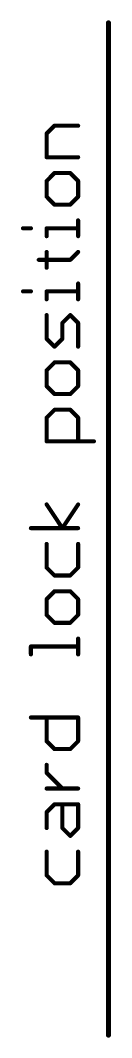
# Model space of a CAD drawing. Extents: x -22 to 85, y -18 to 35.
# Drawn here: x 43.59 to 45.82, y 3.45 to 28.57 of the extents above; entities that cross this region are included whole.
import ezdxf

# ---------------------------------------------------------------- set-up
doc = ezdxf.new("R2010")
doc.units = 0
doc.layers.add('51', color=53, linetype='CONTINUOUS')

msp = doc.modelspace()

# ---------------------------------------------------------------- linework, layer by layer
at = {"layer": '51'}
for points, const_width in [([(45.76, 28.51), (45.76, 3.51)], 0.127), ([(44.2296, 25.7762), (44.4245, 25.9711)], 0.1016), ([(44.4245, 25.9711), (45.0092, 25.9711)], 0.1016), ([(44.2296, 25.1915), (44.2296, 25.7762)], 0.1016), ([(45.0092, 25.1915), (44.2296, 25.1915)], 0.1016), ([(44.4245, 24.8017), (44.2296, 24.6068)], 0.1016), ([(44.2296, 24.6068), (44.2296, 24.217)], 0.1016), ([(44.8143, 24.8017), (44.4245, 24.8017)], 0.1016), ([(45.0092, 24.6068), (44.8143, 24.8017)], 0.1016), ([(45.0092, 24.217), (45.0092, 24.6068)], 0.1016), ([(44.2296, 24.217), (44.4245, 24.0221)], 0.1016), ([(44.8143, 24.0221), (45.0092, 24.217)], 0.1016), ([(44.4245, 24.0221), (44.8143, 24.0221)], 0.1016), ([(45.0092, 23.2426), (45.0092, 23.6324)], 0.1016), ([(43.6449, 23.4375), (43.8398, 23.4375)], 0.1016), ([(44.2296, 23.2426), (44.2296, 23.4375)], 0.1016), ([(44.2296, 23.4375), (45.0092, 23.4375)], 0.1016), ([(44.2296, 22.463), (44.2296, 22.8528)], 0.1016), ([(44.8143, 22.6579), (45.0092, 22.8528)], 0.1016), ([(44.0347, 22.6579), (44.8143, 22.6579)], 0.1016), ([(45.0092, 21.6834), (45.0092, 22.0732)], 0.1016), ([(43.6449, 21.8783), (43.8398, 21.8783)], 0.1016), ([(44.2296, 21.6834), (44.2296, 21.8783)], 0.1016), ([(44.2296, 21.8783), (45.0092, 21.8783)], 0.1016), ([(44.2296, 20.7089), (44.2296, 21.2936)], 0.1016), ([(44.8143, 21.2936), (44.6194, 21.0987)], 0.1016), ([(44.6194, 21.0987), (44.6194, 20.7089)], 0.1016), ([(45.0092, 21.0987), (44.8143, 21.2936)], 0.1016), ([(45.0092, 20.514), (45.0092, 21.0987)], 0.1016), ([(44.4245, 20.514), (44.2296, 20.7089)], 0.1016), ([(44.6194, 20.7089), (44.4245, 20.514)], 0.1016), ([(44.4245, 20.1242), (44.2296, 19.9293)], 0.1016), ([(44.8143, 20.1242), (44.4245, 20.1242)], 0.1016), ([(45.0092, 19.9293), (44.8143, 20.1242)], 0.1016), ([(44.2296, 19.9293), (44.2296, 19.5395)], 0.1016), ([(45.0092, 19.5395), (45.0092, 19.9293)], 0.1016), ([(44.2296, 19.5395), (44.4245, 19.3446)], 0.1016), ([(44.4245, 19.3446), (44.8143, 19.3446)], 0.1016), ([(44.8143, 19.3446), (45.0092, 19.5395)], 0.1016), ([(44.2296, 18.7599), (44.4245, 18.9548)], 0.1016), ([(44.4245, 18.9548), (44.8143, 18.9548)], 0.1016), ([(44.8143, 18.9548), (45.0092, 18.7599)], 0.1016), ([(44.2296, 18.1752), (44.2296, 18.7599)], 0.1016), ([(45.0092, 18.7599), (45.0092, 18.1752)], 0.1016), ([(45.399, 18.1752), (44.2296, 18.1752)], 0.1016), ([(44.6194, 16.0313), (44.2296, 16.616)], 0.1016), ([(45.0092, 16.616), (44.6194, 16.0313)], 0.1016), ([(45.0092, 16.0313), (43.8398, 16.0313)], 0.1016), ([(44.2296, 15.6415), (44.2296, 15.0568)], 0.1016), ([(45.0092, 15.0568), (45.0092, 15.6415)], 0.1016), ([(44.2296, 15.0568), (44.4245, 14.8619)], 0.1016), ([(44.8143, 14.8619), (45.0092, 15.0568)], 0.1016), ([(44.4245, 14.8619), (44.8143, 14.8619)], 0.1016), ([(44.4245, 14.4721), (44.2296, 14.2772)], 0.1016), ([(44.2296, 14.2772), (44.2296, 13.8874)], 0.1016), ([(44.8143, 14.4721), (44.4245, 14.4721)], 0.1016), ([(45.0092, 14.2772), (44.8143, 14.4721)], 0.1016), ([(45.0092, 13.8874), (45.0092, 14.2772)], 0.1016), ([(44.2296, 13.8874), (44.4245, 13.6925)], 0.1016), ([(44.8143, 13.6925), (45.0092, 13.8874)], 0.1016), ([(44.4245, 13.6925), (44.8143, 13.6925)], 0.1016), ([(45.0092, 12.9129), (45.0092, 13.3027)], 0.1016), ([(43.8398, 12.9129), (43.8398, 13.1078)], 0.1016), ([(43.8398, 13.1078), (45.0092, 13.1078)], 0.1016), ([(43.8398, 11.3537), (45.0092, 11.3537)], 0.1016), ([(44.2296, 10.769), (44.2296, 11.3537)], 0.1016), ([(45.0092, 11.3537), (45.0092, 10.769)], 0.1016), ([(44.4245, 10.5741), (44.2296, 10.769)], 0.1016), ([(45.0092, 10.769), (44.8143, 10.5741)], 0.1016), ([(44.8143, 10.5741), (44.4245, 10.5741)], 0.1016), ([(44.2296, 9.9894), (44.2296, 10.1843)], 0.1016), ([(44.6194, 9.5996), (44.2296, 9.9894)], 0.1016), ([(45.0092, 9.5996), (44.2296, 9.5996)], 0.1016), ([(44.2296, 9.0149), (44.4245, 9.2098)], 0.1016), ([(44.2296, 8.6251), (44.2296, 9.0149)], 0.1016), ([(44.4245, 9.2098), (45.0092, 9.2098)], 0.1016), ([(44.6194, 8.6251), (44.6194, 9.2098)], 0.1016), ([(45.0092, 9.2098), (45.0092, 8.6251)], 0.1016), ([(44.8143, 8.4302), (44.6194, 8.6251)], 0.1016), ([(45.0092, 8.6251), (44.8143, 8.4302)], 0.1016), ([(44.2296, 8.0404), (44.2296, 7.4557)], 0.1016), ([(45.0092, 7.4557), (45.0092, 8.0404)], 0.1016), ([(44.2296, 7.4557), (44.4245, 7.2608)], 0.1016), ([(44.4245, 7.2608), (44.8143, 7.2608)], 0.1016), ([(44.8143, 7.2608), (45.0092, 7.4557)], 0.1016)]:
    msp.add_lwpolyline(points, dxfattribs=dict(at, const_width=const_width))
for points, const_width in [([(45.7918, 28.51, 1), (45.7283, 28.51)], 0.0635), ([(44.4245, 25.9965, 1), (44.4245, 25.9457)], 0.0508), ([(44.4425, 25.9532, 1), (44.4065, 25.9891)], 0.0508), ([(45.0092, 25.9457, 1), (45.0092, 25.9965)], 0.0508), ([(44.255, 25.7762, 1), (44.2042, 25.7762)], 0.0508), ([(44.2116, 25.7942, 1), (44.2476, 25.7583)], 0.0508), ([(44.2296, 25.2169, 1), (44.2296, 25.1661)], 0.0508), ([(44.2042, 25.1915, 1), (44.255, 25.1915)], 0.0508), ([(45.0092, 25.1661, 1), (45.0092, 25.2169)], 0.0508), ([(44.255, 24.6068, 1), (44.2042, 24.6068)], 0.0508), ([(44.2116, 24.6248, 1), (44.2476, 24.5889)], 0.0508), ([(44.4245, 24.8271, 1), (44.4245, 24.7763)], 0.0508), ([(44.4425, 24.7838, 1), (44.4065, 24.8197)], 0.0508), ([(44.8323, 24.8197, 1), (44.7963, 24.7838)], 0.0508), ([(44.8143, 24.7763, 1), (44.8143, 24.8271)], 0.0508), ([(45.0346, 24.6068, 1), (44.9838, 24.6068)], 0.0508), ([(44.9912, 24.5889, 1), (45.0272, 24.6248)], 0.0508), ([(44.2476, 24.235, 1), (44.2116, 24.1991)], 0.0508), ([(44.2042, 24.217, 1), (44.255, 24.217)], 0.0508), ([(44.9838, 24.217, 1), (45.0346, 24.217)], 0.0508), ([(45.0272, 24.1991, 1), (44.9912, 24.235)], 0.0508), ([(44.4245, 24.0476, 1), (44.4245, 23.9967)], 0.0508), ([(44.4065, 24.0042, 1), (44.4425, 24.0401)], 0.0508), ([(44.7963, 24.0401, 1), (44.8323, 24.0042)], 0.0508), ([(44.8143, 23.9967, 1), (44.8143, 24.0476)], 0.0508), ([(45.0346, 23.6324, 1), (44.9838, 23.6324)], 0.0508), ([(43.6449, 23.4629, 1), (43.6449, 23.4121)], 0.0508), ([(43.8398, 23.4121, 1), (43.8398, 23.4629)], 0.0508), ([(44.255, 23.4375, 1), (44.2042, 23.4375)], 0.0508), ([(44.2296, 23.4629, 1), (44.2296, 23.4121)], 0.0508), ([(45.0092, 23.4121, 1), (45.0092, 23.4629)], 0.0508), ([(44.2042, 23.2426, 1), (44.255, 23.2426)], 0.0508), ([(44.9838, 23.2426, 1), (45.0346, 23.2426)], 0.0508), ([(44.255, 22.8528, 1), (44.2042, 22.8528)], 0.0508), ([(45.0272, 22.8348, 1), (44.9912, 22.8707)], 0.0508), ([(44.0347, 22.6833, 1), (44.0347, 22.6325)], 0.0508), ([(44.7963, 22.6758, 1), (44.8323, 22.6399)], 0.0508), ([(44.8143, 22.6325, 1), (44.8143, 22.6833)], 0.0508), ([(44.2042, 22.463, 1), (44.255, 22.463)], 0.0508), ([(45.0346, 22.0732, 1), (44.9838, 22.0732)], 0.0508), ([(43.6449, 21.9037, 1), (43.6449, 21.8529)], 0.0508), ([(43.8398, 21.8529, 1), (43.8398, 21.9037)], 0.0508), ([(44.255, 21.8783, 1), (44.2042, 21.8783)], 0.0508), ([(44.2296, 21.9037, 1), (44.2296, 21.8529)], 0.0508), ([(45.0092, 21.8529, 1), (45.0092, 21.9037)], 0.0508), ([(44.2042, 21.6834, 1), (44.255, 21.6834)], 0.0508), ([(44.9838, 21.6834, 1), (45.0346, 21.6834)], 0.0508), ([(44.255, 21.2936, 1), (44.2042, 21.2936)], 0.0508), ([(44.6448, 21.0987, 1), (44.594, 21.0987)], 0.0508), ([(44.6014, 21.1166, 1), (44.6374, 21.0807)], 0.0508), ([(44.8323, 21.3115, 1), (44.7963, 21.2756)], 0.0508), ([(44.8323, 21.2756, 1), (44.7963, 21.3115)], 0.0508), ([(45.0346, 21.0987, 1), (44.9838, 21.0987)], 0.0508), ([(44.9912, 21.0807, 1), (45.0272, 21.1166)], 0.0508), ([(44.2476, 20.7268, 1), (44.2116, 20.6909)], 0.0508), ([(44.2042, 20.7089, 1), (44.255, 20.7089)], 0.0508), ([(44.594, 20.7089, 1), (44.6448, 20.7089)], 0.0508), ([(44.6374, 20.6909, 1), (44.6014, 20.7268)], 0.0508), ([(44.4065, 20.5319, 1), (44.4425, 20.496)], 0.0508), ([(44.4065, 20.496, 1), (44.4425, 20.5319)], 0.0508), ([(44.9838, 20.514, 1), (45.0346, 20.514)], 0.0508), ([(44.4245, 20.1496, 1), (44.4245, 20.0988)], 0.0508), ([(44.4425, 20.1062, 1), (44.4065, 20.1421)], 0.0508), ([(44.8323, 20.1421, 1), (44.7963, 20.1062)], 0.0508), ([(44.8143, 20.0988, 1), (44.8143, 20.1496)], 0.0508), ([(44.255, 19.9293, 1), (44.2042, 19.9293)], 0.0508), ([(44.2116, 19.9472, 1), (44.2476, 19.9113)], 0.0508), ([(45.0346, 19.9293, 1), (44.9838, 19.9293)], 0.0508), ([(44.9912, 19.9113, 1), (45.0272, 19.9472)], 0.0508), ([(44.2476, 19.5574, 1), (44.2116, 19.5215)], 0.0508), ([(44.2042, 19.5395, 1), (44.255, 19.5395)], 0.0508), ([(44.4245, 19.37, 1), (44.4245, 19.3192)], 0.0508), ([(44.4065, 19.3266, 1), (44.4425, 19.3625)], 0.0508), ([(44.7963, 19.3625, 1), (44.8323, 19.3266)], 0.0508), ([(44.8143, 19.3192, 1), (44.8143, 19.37)], 0.0508), ([(44.9838, 19.5395, 1), (45.0346, 19.5395)], 0.0508), ([(45.0272, 19.5215, 1), (44.9912, 19.5574)], 0.0508), ([(44.4245, 18.9802, 1), (44.4245, 18.9294)], 0.0508), ([(44.4425, 18.9368, 1), (44.4065, 18.9727)], 0.0508), ([(44.8323, 18.9727, 1), (44.7963, 18.9368)], 0.0508), ([(44.8143, 18.9294, 1), (44.8143, 18.9802)], 0.0508), ([(44.255, 18.7599, 1), (44.2042, 18.7599)], 0.0508), ([(44.2116, 18.7778, 1), (44.2476, 18.7419)], 0.0508), ([(45.0346, 18.7599, 1), (44.9838, 18.7599)], 0.0508), ([(44.9912, 18.7419, 1), (45.0272, 18.7778)], 0.0508), ([(44.2296, 18.2006, 1), (44.2296, 18.1498)], 0.0508), ([(44.2042, 18.1752, 1), (44.255, 18.1752)], 0.0508), ([(44.9838, 18.1752, 1), (45.0346, 18.1752)], 0.0508), ([(45.399, 18.1498, 1), (45.399, 18.2006)], 0.0508), ([(44.2507, 16.6301, 1), (44.2085, 16.6019)], 0.0508), ([(45.0303, 16.6019, 1), (44.9881, 16.6301)], 0.0508), ([(43.8398, 16.0567, 1), (43.8398, 16.0059)], 0.0508), ([(45.0092, 16.0059, 1), (45.0092, 16.0567)], 0.0508), ([(44.5983, 16.0454, 1), (44.6405, 16.0172)], 0.0508), ([(44.5983, 16.0172, 1), (44.6405, 16.0454)], 0.0508), ([(44.255, 15.6415, 1), (44.2042, 15.6415)], 0.0508), ([(45.0346, 15.6415, 1), (44.9838, 15.6415)], 0.0508), ([(44.2476, 15.0747, 1), (44.2116, 15.0388)], 0.0508), ([(44.2042, 15.0568, 1), (44.255, 15.0568)], 0.0508), ([(44.9838, 15.0568, 1), (45.0346, 15.0568)], 0.0508), ([(45.0272, 15.0388, 1), (44.9912, 15.0747)], 0.0508), ([(44.4245, 14.8873, 1), (44.4245, 14.8365)], 0.0508), ([(44.4065, 14.8439, 1), (44.4425, 14.8798)], 0.0508), ([(44.7963, 14.8798, 1), (44.8323, 14.8439)], 0.0508), ([(44.8143, 14.8365, 1), (44.8143, 14.8873)], 0.0508), ([(44.255, 14.2772, 1), (44.2042, 14.2772)], 0.0508), ([(44.4245, 14.4975, 1), (44.4245, 14.4467)], 0.0508), ([(44.4425, 14.4541, 1), (44.4065, 14.49)], 0.0508), ([(44.8323, 14.49, 1), (44.7963, 14.4541)], 0.0508), ([(44.8143, 14.4467, 1), (44.8143, 14.4975)], 0.0508), ([(45.0346, 14.2772, 1), (44.9838, 14.2772)], 0.0508), ([(44.2116, 14.2951, 1), (44.2476, 14.2592)], 0.0508), ([(44.9912, 14.2592, 1), (45.0272, 14.2951)], 0.0508), ([(44.2476, 13.9053, 1), (44.2116, 13.8694)], 0.0508), ([(44.2042, 13.8874, 1), (44.255, 13.8874)], 0.0508), ([(44.9838, 13.8874, 1), (45.0346, 13.8874)], 0.0508), ([(45.0272, 13.8694, 1), (44.9912, 13.9053)], 0.0508), ([(44.4245, 13.7179, 1), (44.4245, 13.6671)], 0.0508), ([(44.4065, 13.6745, 1), (44.4425, 13.7104)], 0.0508), ([(44.7963, 13.7104, 1), (44.8323, 13.6745)], 0.0508), ([(44.8143, 13.6671, 1), (44.8143, 13.7179)], 0.0508), ([(45.0346, 13.3027, 1), (44.9838, 13.3027)], 0.0508), ([(43.8652, 13.1078, 1), (43.8144, 13.1078)], 0.0508), ([(43.8398, 13.1332, 1), (43.8398, 13.0824)], 0.0508), ([(45.0092, 13.0824, 1), (45.0092, 13.1332)], 0.0508), ([(43.8144, 12.9129, 1), (43.8652, 12.9129)], 0.0508), ([(44.9838, 12.9129, 1), (45.0346, 12.9129)], 0.0508), ([(43.8398, 11.3791, 1), (43.8398, 11.3283)], 0.0508), ([(44.255, 11.3537, 1), (44.2042, 11.3537)], 0.0508), ([(45.0346, 11.3537, 1), (44.9838, 11.3537)], 0.0508), ([(45.0092, 11.3283, 1), (45.0092, 11.3791)], 0.0508), ([(44.2476, 10.7869, 1), (44.2116, 10.751)], 0.0508), ([(45.0272, 10.751, 1), (44.9912, 10.7869)], 0.0508), ([(44.2042, 10.769, 1), (44.255, 10.769)], 0.0508), ([(44.4245, 10.5995, 1), (44.4245, 10.5487)], 0.0508), ([(44.4065, 10.5561, 1), (44.4425, 10.5921)], 0.0508), ([(44.7963, 10.5921, 1), (44.8323, 10.5561)], 0.0508), ([(44.8143, 10.5487, 1), (44.8143, 10.5995)], 0.0508), ([(44.9838, 10.769, 1), (45.0346, 10.769)], 0.0508), ([(44.255, 10.1843, 1), (44.2042, 10.1843)], 0.0508), ([(44.2476, 10.0074, 1), (44.2116, 9.9714)], 0.0508), ([(44.2042, 9.9894, 1), (44.255, 9.9894)], 0.0508), ([(44.2296, 9.625, 1), (44.2296, 9.5742)], 0.0508), ([(44.6014, 9.5816, 1), (44.6374, 9.6176)], 0.0508), ([(45.0092, 9.5742, 1), (45.0092, 9.625)], 0.0508), ([(44.2116, 9.0329, 1), (44.2476, 8.9969)], 0.0508), ([(44.255, 9.0149, 1), (44.2042, 9.0149)], 0.0508), ([(44.4245, 9.2352, 1), (44.4245, 9.1844)], 0.0508), ([(44.4425, 9.1918, 1), (44.4065, 9.2278)], 0.0508), ([(44.6448, 9.2098, 1), (44.594, 9.2098)], 0.0508), ([(45.0346, 9.2098, 1), (44.9838, 9.2098)], 0.0508), ([(45.0092, 9.1844, 1), (45.0092, 9.2352)], 0.0508), ([(44.2042, 8.6251, 1), (44.255, 8.6251)], 0.0508), ([(44.6374, 8.6431, 1), (44.6014, 8.6071)], 0.0508), ([(44.594, 8.6251, 1), (44.6448, 8.6251)], 0.0508), ([(44.9838, 8.6251, 1), (45.0346, 8.6251)], 0.0508), ([(45.0272, 8.6071, 1), (44.9912, 8.6431)], 0.0508), ([(44.7963, 8.4482, 1), (44.8323, 8.4122)], 0.0508), ([(44.7963, 8.4122, 1), (44.8323, 8.4482)], 0.0508), ([(44.255, 8.0404, 1), (44.2042, 8.0404)], 0.0508), ([(45.0346, 8.0404, 1), (44.9838, 8.0404)], 0.0508), ([(44.2476, 7.4737, 1), (44.2116, 7.4377)], 0.0508), ([(44.2042, 7.4557, 1), (44.255, 7.4557)], 0.0508), ([(44.4245, 7.2862, 1), (44.4245, 7.2354)], 0.0508), ([(44.4065, 7.2428, 1), (44.4425, 7.2788)], 0.0508), ([(44.7963, 7.2788, 1), (44.8323, 7.2428)], 0.0508), ([(44.8143, 7.2354, 1), (44.8143, 7.2862)], 0.0508), ([(44.9838, 7.4557, 1), (45.0346, 7.4557)], 0.0508), ([(45.0272, 7.4377, 1), (44.9912, 7.4737)], 0.0508), ([(45.7283, 3.51, 1), (45.7918, 3.51)], 0.0635)]:
    msp.add_lwpolyline(points, format="xyb", dxfattribs=dict(at, const_width=const_width))

doc.saveas('drawing.dxf')
